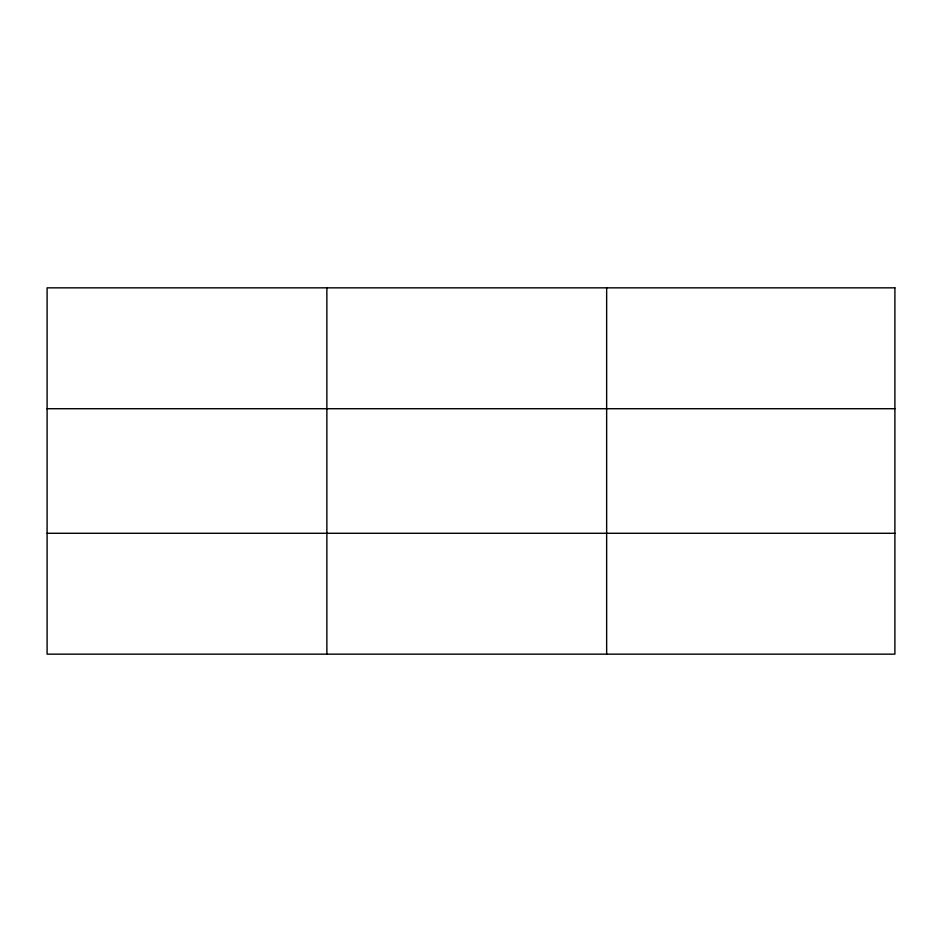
<?xml version="1.0" encoding="UTF-8"?>
<svg xmlns="http://www.w3.org/2000/svg" width="942" height="942" viewBox="0 0 942 942"><rect width="100%" height="100%" fill="white"/><g stroke="black" fill="none" stroke-linecap="round" stroke-linejoin="round"><path stroke-width="1.41" d="M326.874 287.84L326.874 654.16M606.648 287.84L606.648 654.16M47.1 408.722L894.9 408.722M47.1 533.278L894.9 533.278M894.9 287.84L894.9 654.16L47.1 654.16L47.1 287.84L894.9 287.84"/></g></svg>
